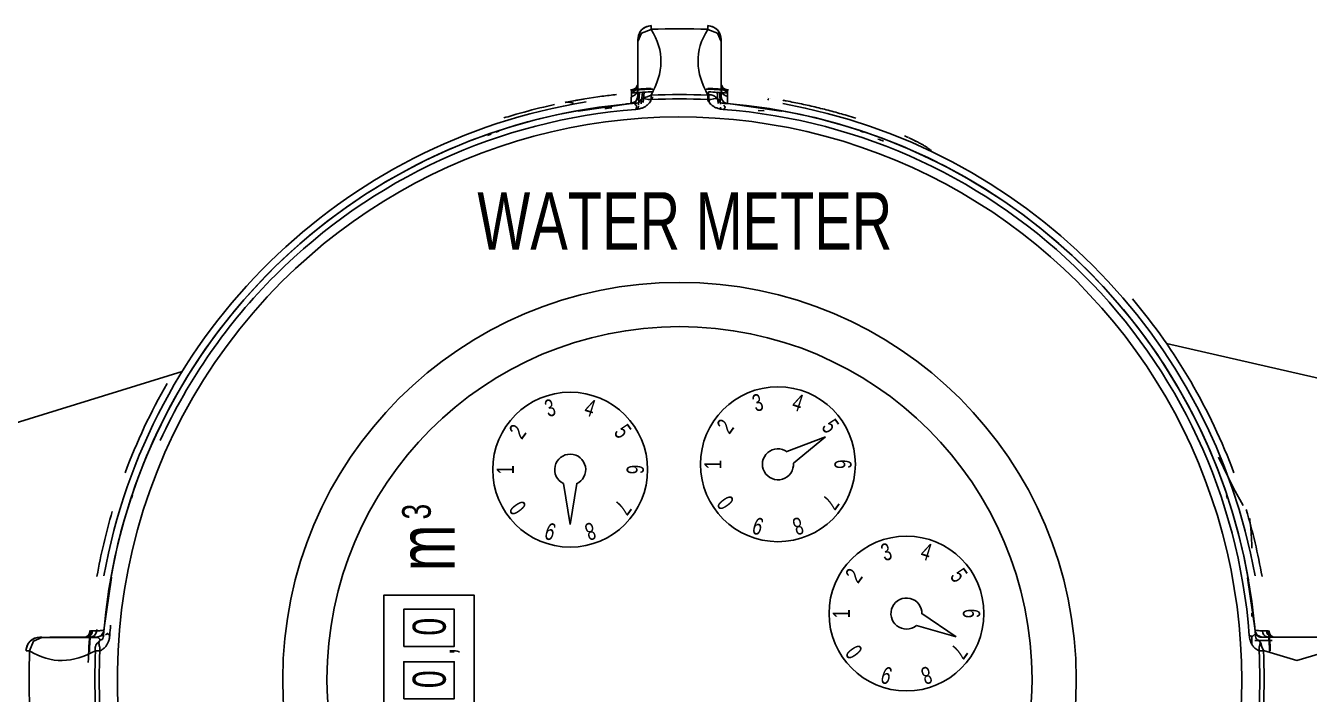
# Model space of a CAD drawing. Header units: millimetres. Extents: x 1218 to 72853, y -34712 to 16286.
# Drawn here: x 31540.5 to 31662.1, y 6736.6 to 6800 of the extents above; entities that cross this region are included whole.
import ezdxf

# ---------------------------------------------------------------- set-up
doc = ezdxf.new("R2010")
doc.units = ezdxf.units.MM
doc.set_wipeout_variables(frame=1)
doc.styles.get("Standard").update_dxf_attribs({"font": 'arial.ttf'})

# ---------------------------------------------------------------- blocks, each defined once
blk = doc.blocks.new('DONGHO-D32 PPR')
at = {"color": 8}
blk.add_wipeout([(2.64, -65.96), (-2.64, -65.96), (-3.57, -65.57), (-3.96, -64.64), (-3.96, -56.32), (-5.26, -55.48), (-12.02, -54.34), (-14.59, -53.79), (-16.24, -53.32), (-21.4, -51.46), (-25.91, -49.57), (-27.77, -47.97), (-30.64, -46.18), (-34.21, -43.61), (-37.23, -41.06), (-39.82, -38.55), (-41.41, -36.84), (-42.95, -36.04), (-48.12, -28.76), (-81.1, -18.67), (-82.78, -18.54), (-84.17, -19.43), (-84.7, -20.98), (-84.7, -22.09), (-85.57, -22.96), (-86.34, -26.24), (-88.68, -30.3), (-107.23, -29.83), (-109.31, -26.25), (-109.31, -18.05), (-140.05, -18), (-140.03, 18.07), (-109.31, 18.07), (-109.31, 26.24), (-106.97, 30.3), (-88.69, 30.31), (-86.35, 26.25), (-81.11, 18.66), (-47.13, 29.16), (-43.54, 34.3), (-39.82, 37.57), (-34.99, 42.99), (-30.45, 46.31), (-23.33, 50.28), (-18.9, 52.1), (-15.85, 53.43), (-10.01, 54.83), (-7.35, 55.25), (-4.65, 55.87), (-3.83, 61.15), (-2.93, 61.9), (2.94, 61.9), (3.83, 61.16), (4.65, 55.87), (11.57, 54.52), (16.7, 53.17), (21.52, 51.41), (33.87, 43.87), (38.3, 40.06), (42.95, 36.04), (46.15, 31.82), (103, 18.51), (105.2, 19.33), (106.14, 21.18), (106.14, 22.09), (107.02, 22.96), (107.78, 26.24), (110.13, 30.3), (128.4, 30.31), (130.75, 26.25), (130.75, 18.04), (161.49, 18.15), (161.49, -18.07), (130.75, -18.04), (130.75, -26.24), (128.41, -30.3), (110.13, -30.31), (107.79, -26.25), (107.79, -22.35), (107.1, -23.04), (106.15, -22.09), (106.1, -20.88), (105.48, -19.59), (104.5, -18.91), (103.39, -18.74), (102.89, -18.83), (44.91, -32.48), (42.64, -35.41), (39.96, -38.41), (37.27, -41.02), (34.52, -43.36), (31.6, -45.54), (28.92, -47.28), (25.83, -49.38), (20.39, -51.54), (14.93, -53.7), (8.82, -55.03), (4.35, -55.7), (3.96, -64.46), (3.57, -65.57)], dxfattribs=at)
for p, q in [((2.7, 61.92), (2.7, 61.94)), ((-3.96, 56.32), (-3.96, 59.69)), ((-3.96, 56.26), (-3.96, 59.69)), ((3.96, 59.69), (3.96, 56.32)), ((3.96, 59.69), (3.96, 56.26)), ((-3.78, 55.6), (-3.89, 54.41)), ((-3.78, 55.6), (-3.36, 55.63)), ((-3.51, 55.62), (-3.63, 54.54)), ((-3.51, 55.62), (-3.36, 55.63)), ((-3.36, 55.63), (-3.44, 54.65)), ((-2.69, 55.35), (-2.67, 54.93)), ((-2.57, 55.19), (-2.58, 54.94)), ((2.69, 55.35), (2.67, 54.93)), ((2.81, 54.69), (2.76, 55.66)), ((3.58, 55.62), (3.66, 54.56)), ((3.58, 55.62), (3.78, 55.6)), ((3.78, 55.6), (3.88, 54.5)), ((-10.56, 54.69), (-10.85, 54.66)), ((-10.85, 54.66), (-10.56, 54.69)), ((-9.61, 53.83), (-4.59, 54.56)), ((-3.9, 54.3), (-3.92, 54.04)), ((3.9, 54.22), (3.92, 53.98)), ((4.62, 54.56), (9.66, 53.82)), ((4.62, 54.56), (9.64, 53.83)), ((8.03, 53.87), (7.45, 53.91)), ((-17.41, 51.85), (-17.13, 51.94)), ((-17.18, 51.93), (-17.41, 51.86)), ((17.15, 51.93), (17.43, 51.84)), ((17.18, 51.93), (17.44, 51.84)), ((-51.84, 17.44), (-51.93, 17.18)), ((-51.93, 17.15), (-51.84, 17.43)), ((51.85, 17.41), (51.94, 17.13)), ((51.86, 17.41), (51.93, 17.18)), ((-53.82, 9.66), (-54.56, 4.62)), ((-54.56, 4.62), (-53.83, 9.64)), ((53.83, 9.61), (54.56, 4.59)), ((-59.69, 3.96), (-56.32, 3.96)), ((-56.26, 3.96), (-59.69, 3.96)), ((-54.58, 4.18), (-54.54, 4.24)), ((56.26, 3.96), (59.69, 3.96)), ((56.32, 3.96), (59.69, 3.96)), ((-55.35, 2.69), (-54.93, 2.67)), ((54.24, 3.64), (54.25, 3.31)), ((55.35, 2.69), (54.93, 2.67))]:
    blk.add_line(p, q, dxfattribs=at)
for p, q in [((102.89, 18.83), (46.15, 31.82)), ((-81.09, 18.65), (-47.13, 29.16)), ((10.16, 21.56), (13.84, 22.96)), ((10.79, 20.47), (13.84, 22.96)), ((-10.98, 18.53), (-10.36, 14.65)), ((-9.73, 18.53), (-10.36, 14.65)), ((22.98, 6.22), (26.23, 4.01)), ((22.45, 5.08), (26.23, 4.01))]:
    blk.add_line(p, q)
at = {"color": 8, "flags": 128}
for points in [[(-2.7, 61.94), (-2.93, 61.9), (-3.14, 61.83), (-3.32, 61.75), (-3.59, 61.53), (-3.75, 61.33), (-3.9, 60.97), (-3.95, 60.62)], [(-3.95, 60.62), (-3.89, 61.02), (-3.72, 61.38), (-3.44, 61.66), (-3.09, 61.85), (-2.7, 61.94)], [(-3.95, 60.45), (-3.59, 61.24), (-2.69, 61.59)], [(2.69, 61.59), (2.69, 61.71), (2.69, 61.81), (2.7, 61.88)], [(3.95, 60.45), (3.59, 61.24), (2.69, 61.59)], [(3.95, 60.63), (3.93, 60.86), (3.87, 61.07), (3.79, 61.25), (3.59, 61.54), (3.39, 61.7), (3.22, 61.8), (2.94, 61.9), (2.7, 61.94)], [(2.7, 61.94), (3.09, 61.85), (3.44, 61.66), (3.71, 61.38), (3.88, 61.02), (3.95, 60.63)], [(-3.95, 60.45), (-3.95, 60.51), (-3.95, 60.56), (-3.95, 60.6), (-3.95, 60.62), (-3.95, 60.62)], [(-3.95, 60.45), (-3.95, 59.37), (-3.95, 58.33), (-3.95, 57.3), (-3.95, 56.27), (-3.95, 55.21)], [(3.96, 55.21), (3.96, 56.2), (3.96, 57.21), (3.96, 58.25), (3.96, 59.33), (3.96, 60.45)], [(-3.99, 56.29), (-4.13, 56.02), (-4.56, 55.81)], [(-4.01, 56.05), (-3.99, 56.11), (-3.97, 56.25)], [(-3.96, 55.89), (-3.96, 55.97), (-3.96, 56.04), (-3.96, 56.11), (-3.96, 56.19), (-3.96, 56.26)], [(3.96, 56.26), (3.96, 56.19), (3.96, 56.11), (3.96, 56.04), (3.96, 55.97), (3.96, 55.89)], [(4.56, 55.81), (4.13, 56.02), (3.98, 56.3)], [(4.01, 56.05), (4.13, 55.84), (4.56, 55.64)], [(-4.61, 54.57), (-4.59, 54.77), (-4.58, 54.96), (-4.57, 55.11), (-4.56, 55.2), (-4.56, 55.25)], [(-4.56, 55.81), (-4.56, 55.76), (-4.56, 55.72), (-4.56, 55.68), (-4.56, 55.63)], [(-4.56, 55.63), (-4.56, 55.55), (-4.56, 55.47), (-4.56, 55.4), (-4.56, 55.32), (-4.56, 55.24)], [(-4.56, 54.56), (-4.37, 54.6), (-4.2, 54.7), (-4.07, 54.84), (-3.99, 55.01), (-3.97, 55.2)], [(-3.96, 55.19), (-4.15, 54.74), (-4.54, 54.56)], [(-2.7, 55.34), (-3.05, 55.2), (-3.41, 55.09), (-3.69, 54.9)], [(-3.69, 54.9), (-3.48, 55.02), (-3.25, 55.01), (-2.98, 54.94), (-2.68, 54.93)], [(2.67, 54.93), (2.98, 54.94), (3.25, 55.01), (3.48, 55.02), (3.69, 54.9)], [(3.96, 55.2), (3.99, 55.01), (4.07, 54.84), (4.2, 54.7), (4.36, 54.6), (4.55, 54.56)], [(4.51, 55.25), (4.4, 55.28), (4.17, 55.41)], [(4.55, 55.25), (4.56, 55.21), (4.55, 55.11), (4.55, 54.96), (4.55, 54.77), (4.55, 54.57)], [(4.56, 55.63), (4.56, 55.69), (4.56, 55.75), (4.56, 55.81)], [(4.56, 55.24), (4.56, 55.32), (4.56, 55.4), (4.56, 55.47), (4.56, 55.55), (4.56, 55.63)], [(-54.58, 4.18), (-54.37, 6.35), (-54.08, 8.52), (-53.69, 10.68), (-53.22, 12.82), (-52.67, 14.94), (-52.03, 17.03), (-51.3, 19.1), (-50.5, 21.13), (-49.61, 23.14), (-48.65, 25.1), (-47.61, 27.03), (-46.49, 28.91), (-45.29, 30.75), (-44.03, 32.53), (-42.69, 34.27), (-41.29, 35.95), (-39.82, 37.57), (-38.28, 39.13), (-36.69, 40.63), (-35.03, 42.07), (-33.32, 43.43), (-31.56, 44.73), (-29.75, 45.96), (-27.88, 47.11), (-25.98, 48.19), (-24.03, 49.19), (-22.04, 50.11), (-20.02, 50.95), (-17.97, 51.71), (-15.89, 52.39), (-13.78, 52.98), (-11.65, 53.49), (-9.5, 53.91), (-7.34, 54.25), (-5.16, 54.5), (-4.18, 54.58)], [(4.18, 54.58), (6.35, 54.37), (8.52, 54.08), (10.68, 53.69), (12.82, 53.22), (14.94, 52.67), (17.03, 52.03), (19.1, 51.3), (21.13, 50.5), (23.14, 49.61), (25.1, 48.65), (27.03, 47.61), (28.91, 46.49), (30.75, 45.29), (32.53, 44.03), (34.27, 42.69), (35.95, 41.29), (37.57, 39.82), (39.13, 38.28), (40.63, 36.69), (42.07, 35.03), (43.43, 33.32), (44.73, 31.56), (45.96, 29.75)], [(45.96, 29.75), (47.11, 27.88), (48.19, 25.98), (49.19, 24.03), (50.11, 22.04), (50.95, 20.02), (51.71, 17.97), (52.39, 15.89), (52.98, 13.78), (53.49, 11.65), (53.91, 9.5), (54.25, 7.34), (54.5, 5.16), (54.58, 4.18)], [(53.43, 16.45), (52.51, 18.11), (51.08, 21.04)], [(-60.63, 3.95), (-60.86, 3.93), (-61.07, 3.87), (-61.25, 3.79), (-61.54, 3.59), (-61.7, 3.39), (-61.8, 3.22), (-61.9, 2.94), (-61.94, 2.7)], [(-60.45, 3.95), (-61.24, 3.59), (-61.59, 2.69)], [(-55.21, 3.95), (-56.2, 3.95), (-57.21, 3.95), (-58.25, 3.95), (-59.33, 3.95), (-60.45, 3.95)], [(-55.81, 4.56), (-56.02, 4.13), (-56.3, 3.98)], [(-56.26, 3.96), (-56.19, 3.96), (-56.11, 3.96), (-56.04, 3.96), (-55.97, 3.96), (-55.89, 3.96)], [(-55.63, 4.56), (-55.65, 4.56), (-55.67, 4.56), (-55.69, 4.56), (-55.71, 4.56), (-55.73, 4.56), (-55.75, 4.56), (-55.77, 4.56), (-55.79, 4.56), (-55.81, 4.56)], [(-55.24, 4.56), (-55.32, 4.56), (-55.4, 4.56), (-55.47, 4.56), (-55.55, 4.56), (-55.63, 4.56)], [(-55.25, 4.51), (-55.28, 4.4), (-55.41, 4.17)], [(-54.57, 4.51), (-54.81, 4.11), (-55.21, 3.96)], [(-55.2, 3.96), (-54.76, 4.13), (-54.56, 4.55)], [(-54.41, 4.19), (-54.21, 4.32), (-54, 4.13)], [(55.19, 3.96), (54.74, 4.15), (54.56, 4.54)], [(55.34, 2.7), (55.2, 3.05), (55.09, 3.41), (54.9, 3.69)], [(55.88, 3.97), (55.84, 3.97), (55.75, 3.97), (55.61, 3.97), (55.43, 3.97), (55.21, 3.97)], [(60.45, 3.96), (59.37, 3.96), (58.33, 3.96), (57.3, 3.96), (56.27, 3.96), (55.21, 3.96)], [(55.63, 4.56), (55.55, 4.56), (55.47, 4.56), (55.4, 4.56), (55.32, 4.56), (55.24, 4.56)], [(55.25, 4.56), (55.29, 4.36), (55.39, 4.2), (55.52, 4.08), (55.69, 4), (55.88, 3.97)], [(55.81, 4.56), (55.76, 4.56), (55.72, 4.56), (55.68, 4.56), (55.63, 4.56)], [(55.81, 4.56), (56.02, 4.13), (56.31, 3.98)], [(55.89, 3.96), (55.97, 3.96), (56.04, 3.96), (56.11, 3.96), (56.19, 3.96), (56.26, 3.96)], [(56.16, 3.64), (55.93, 3.64), (54.54, 3.64)], [(61.59, 2.69), (58.5, 1.76), (55.35, 2.71)]]:
    blk.add_lwpolyline(points, dxfattribs=at)
for points in [[(-19.47, -15.78), (-28.02, -15.78), (-28.02, 7.96), (-19.47, 7.96)], [(-26.14, 3.1), (-21.35, 3.1), (-21.35, 6.61), (-26.14, 6.61)], [(-26.14, -1.87), (-21.35, -1.87), (-21.35, 1.64), (-26.14, 1.64)]]:
    blk.add_lwpolyline(points, close=True)
for centre, radius in [((0, 0), 37.6), ((-10.36, 19.85), 7.34), ((9.33, 20.36), 7.34), ((21.51, 6.21), 7.34)]:
    blk.add_circle(centre, radius)
at = {"color": 8}
for centre, radius, start, end in [((0, 0), 61.65, 87.502, 92.5), ((0, 0), 56.06, 92.7333, 94.76), ((0, 0), 56.06, 85.2402, 87.2682), ((0, 0), 55.73, 97.5779, 100.9206), ((0, 0), 55.73, 99.4031, 100.9206), ((0, 0), 55.73, 96.143, 97.5769), ((0, 0), 55.99, 92.5815, 94.6754), ((0, 0), 55.73, 93.9277, 94.6977), ((0, 0), 55.41, 87.2145, 92.7875), ((0, 0), 55, 87.2145, 92.7875), ((0, 0), 55.99, 85.3265, 87.4205), ((0, 0), 55.73, 85.3045, 86.3144), ((0, 0), 55.73, 79.5442, 79.8817), ((0, 0), 55.73, 78.0208, 79.5433), ((0, 0), 55.42, 99.1712, 169.8244), ((0, 0), 54.74, 94.3762, 170.1033), ((0, 0), 54.16, 94.3762, 135.001), ((0, 0), 54.16, 4.3762, 85.6258), ((0, 0), 54.74, 9.8988, 80.1032), ((0, 0), 55.42, 10.1828, 79.8244), ((0, 0), 55.73, 76.4967, 78.019), ((0, 0), 55.73, 74.9726, 76.4947), ((0, 0), 55.73, 73.4486, 74.9703), ((0, 0), 55.73, 72.5635, 73.446), ((0, 0), 55.73, 67.0689, 67.5052), ((0, 0), 54.16, 135.001, 155.3134), ((0, 0), 56.06, 20.393, 40.001), ((0, 0), 56.06, 150.001, 159.5877), ((0, 0), 56.06, 163.5325, 170.001), ((0, 0), 56.06, 10.001, 16.6502), ((0, 0), 54.16, 174.5817, 175.6258), ((-60.62, 2.64), 1.32, 90.001, 177.5091), ((0, 0), 56.06, 175.3049, 178.3791), ((0, 0), 55.99, 175.3265, 177.4059), ((0, 0), 55.42, 175.122, 175.279), ((0, 0), 55.99, 2.5961, 4.6754), ((0, 0), 56.06, 4.3381, 4.6804), ((0, 0), 56.06, 2.7519, 4.2512), ((0, 0), 61.65, 177.502, 182.5), ((0, 0), 55.41, 177.2145, 182.7875), ((0, 0), 55, 177.2145, 182.7875), ((0, 0), 55, 357.2145, 2.7875), ((0, 0), 55.41, 357.2145, 2.7875)]:
    blk.add_arc(centre, radius, start, end, dxfattribs=at)
for centre, radius, start, end in [((0, 0), 53.28, 315.001, 135.001), ((0, 0), 53.28, 135.001, 270.001), ((0, 0), 33.41, 0.0011, 180.0011), ((-10.36, 19.85), 1.47, 293.3825, 244.5798), ((9.33, 20.36), 1.47, 53.3825, 4.5798), ((21.51, 6.21), 1.47, 358.3825, 309.5798), ((0, 0), 33.41, 180.0011, 0.0011)]:
    blk.add_arc(centre, radius, start, end)
at = {"color": 8, "extrusion": (0, 0, -1)}
for centre, major_axis, ratio, start_param, end_param in [((-4.62, 56.29), (0.66, 0), 0.999402, 0.351981, 1.489022), ((-5.81, -43.3), (12.89, 98.57), 0.74033, 6.141459, 6.151792), ((5.82, -43.25), (12.88, -98.52), 0.740151, 3.275133, 3.286229), ((56.29, 4.62), (0, -0.66), 0.999402, 0.351981, 1.489022)]:
    blk.add_ellipse(centre, major_axis=major_axis, ratio=ratio, start_param=start_param, end_param=end_param, dxfattribs=at)
at = {"color": 8}
for points, knots in [([(-2.69, 61.59), (-2.69, 61.68), (-2.7, 61.87), (-2.7, 61.94), (-2.7, 61.94)], [0, 0, 0, 0, 0.4, 0.9997536, 0.9997536, 0.9997536, 0.9997536]), ([(3.96, 60.45), (3.96, 60.49), (3.96, 60.59), (3.96, 60.62), (3.96, 60.62)], [0, 0, 0, 0, 0.4, 0.9996891, 0.9996891, 0.9996891, 0.9996891]), ([(3.96, 56.32), (3.96, 56.24), (3.98, 56.11), (3.99, 56.07), (4, 56.06)], [0.0000075, 0.0000075, 0.0000075, 0.0000075, 0.5, 1, 1, 1, 1]), ([(-3.97, 55.21), (-3.97, 55.14), (-3.99, 55.02), (-4.08, 54.83), (-4.29, 54.68), (-4.51, 54.6), (-4.61, 54.57)], [0, 0, 0, 0, 0.2, 0.4, 0.7, 1, 1, 1, 1]), ([(-3.97, 55.89), (-3.97, 55.79), (-4.02, 55.59), (-4.2, 55.35), (-4.42, 55.26), (-4.56, 55.25)], [0, 0, 0, 0, 0.3, 0.6, 1, 1, 1, 1]), ([(-3.69, 54.9), (-3.68, 54.84), (-3.72, 54.73), (-3.89, 54.63), (-4.08, 54.59), (-4.18, 54.58)], [-1, -1, -1, -1, -0.65, -0.3, 0, 0, 0, 0]), ([(-4.13, 54), (-3.97, 54.01), (-3.72, 54.06), (-3.41, 54.18), (-3.15, 54.32), (-2.88, 54.56), (-2.74, 54.78), (-2.67, 54.93)], [0, 0, 0, 0, 0.2, 0.35, 0.5, 0.7, 1, 1, 1, 1]), ([(-3.96, 55.21), (-3.96, 55.37), (-3.96, 55.61), (-3.96, 55.83), (-3.96, 55.89), (-3.96, 55.89)], [0, 0, 0, 0, 0.4, 0.7, 1, 1, 1, 1]), ([(2.67, 54.93), (2.7, 54.85), (2.78, 54.71), (2.94, 54.51), (3.14, 54.33), (3.38, 54.19), (3.64, 54.09), (3.89, 54.03), (4.05, 54.01), (4.13, 54)], [0, 0, 0, 0, 0.2, 0.35, 0.5, 0.65, 0.8, 0.9, 1, 1, 1, 1]), ([(3.69, 54.9), (3.63, 54.97), (3.51, 55.09), (3.31, 55.25), (3.1, 55.36), (2.89, 55.4), (2.75, 55.38), (2.69, 55.35)], [-1, -1, -1, -1, -0.75, -0.5625, -0.375, -0.1875, 0, 0, 0, 0]), ([(3.69, 54.9), (3.68, 54.86), (3.7, 54.76), (3.87, 54.63), (4.07, 54.59), (4.18, 54.58)], [0, 0, 0, 0, 0.3, 0.7, 1, 1, 1, 1]), ([(3.96, 55.2), (3.96, 55.15), (3.94, 55.07), (3.86, 54.99), (3.79, 54.94), (3.73, 54.91), (3.7, 54.89)], [-1, -1, -1, -1, -0.6, -0.4, -0.2, 0, 0, 0, 0]), ([(3.96, 55.89), (3.96, 55.89), (3.96, 55.81), (3.96, 55.55), (3.96, 55.33), (3.96, 55.21)], [0, 0, 0, 0, 0.4, 0.7, 1, 1, 1, 1]), ([(3.97, 55.88), (3.97, 55.81), (4, 55.64), (4.11, 55.44), (4.39, 55.26), (4.54, 55.25), (4.55, 55.25)], [0, 0, 0, 0, 0.21875, 0.4375, 0.625, 1, 1, 1, 1]), ([(-11.86, 54.46), (-12.2, 54.38), (-13.54, 54.08), (-14.86, 53.72), (-15.85, 53.43)], [0.2, 0.2, 0.2, 0.2, 0.4, 1, 1, 1, 1]), ([(4.13, 54), (4.21, 54.04), (4.33, 54.14), (4.33, 54.28), (4.2, 54.37), (4.19, 54.4), (4.19, 54.41)], [0, 0, 0, 0, 0.15625, 0.34375, 0.4921875, 0.5, 0.5, 0.5, 0.5]), ([(4.24, 54.54), (4.24, 54.54), (4.24, 54.57), (4.21, 54.58), (4.18, 54.58)], [0.75, 0.75, 0.75, 0.75, 0.8125, 0.9999813, 0.9999813, 0.9999813, 0.9999813]), ([(23.89, 50.09), (23.83, 50.13), (23.72, 50.21), (23.55, 50.33), (23.37, 50.45), (23.2, 50.56), (23.02, 50.66), (22.78, 50.8), (22.35, 51.03), (21.97, 51.21), (21.72, 51.32)], [0.4, 0.4, 0.4, 0.4, 0.45, 0.5, 0.55, 0.6, 0.65, 0.7, 0.8, 1, 1, 1, 1]), ([(54.25, 12.4), (54.24, 12.5), (54.24, 12.77), (54.22, 13.22), (54.19, 13.65), (54.17, 13.98), (54.15, 14.27), (54.12, 14.56), (54.08, 14.85), (54.06, 15.06), (54.04, 15.18), (54.04, 15.22)], [-0.8772118, -0.8772118, -0.8772118, -0.8772118, -0.85, -0.8, -0.75, -0.725, -0.7, -0.6625, -0.6375, -0.6125, -0.6002909, -0.6002909, -0.6002909, -0.6002909]), ([(-60.45, 3.96), (-60.49, 3.96), (-60.59, 3.96), (-60.62, 3.96), (-60.62, 3.96)], [0, 0, 0, 0, 0.4, 0.9996891, 0.9996891, 0.9996891, 0.9996891]), ([(-56.32, 3.96), (-56.24, 3.96), (-56.11, 3.98), (-56.07, 3.99), (-56.06, 4)], [0.0000075, 0.0000075, 0.0000075, 0.0000075, 0.5, 1, 1, 1, 1]), ([(-55.63, 4.56), (-55.64, 4.46), (-55.7, 4.29), (-55.89, 4.06), (-56.02, 4.01), (-56.06, 4)], [0, 0, 0, 0, 0.25, 0.5, 1, 1, 1, 1]), ([(-55.25, 4.55), (-55.25, 4.54), (-55.26, 4.39), (-55.44, 4.12), (-55.63, 4), (-55.8, 3.97), (-55.89, 3.96)], [0, 0, 0, 0, 0.375, 0.5625, 0.75, 1, 1, 1, 1]), ([(-55.89, 3.96), (-55.89, 3.96), (-55.81, 3.96), (-55.55, 3.96), (-55.33, 3.96), (-55.21, 3.96)], [0, 0, 0, 0, 0.4, 0.7, 1, 1, 1, 1]), ([(-54.9, 3.69), (-54.97, 3.63), (-55.09, 3.51), (-55.25, 3.31), (-55.36, 3.1), (-55.4, 2.89), (-55.38, 2.75), (-55.35, 2.69)], [-1, -1, -1, -1, -0.75, -0.5625, -0.375, -0.1875, 0, 0, 0, 0]), ([(-54.57, 4.62), (-54.71, 4.6), (-55.05, 4.58), (-55.23, 4.56), (-55.24, 4.56)], [0, 0, 0, 0, 0.4, 1, 1, 1, 1]), ([(-54.9, 3.68), (-54.93, 3.75), (-54.98, 3.82), (-55.07, 3.9), (-55.13, 3.94), (-55.18, 3.95), (-55.21, 3.95)], [-1, -1, -1, -1, -0.6, -0.4, -0.2, 0, 0, 0, 0]), ([(-54.9, 3.69), (-54.94, 3.64), (-55.01, 3.53), (-55.03, 3.37), (-55, 3.19), (-54.93, 2.99), (-54.94, 2.8), (-54.93, 2.67)], [0, 0, 0, 0, 0.1875, 0.375, 0.5625, 0.734375, 1, 1, 1, 1]), ([(-54.93, 2.67), (-54.83, 2.72), (-54.64, 2.83), (-54.42, 3.02), (-54.26, 3.25), (-54.14, 3.5), (-54.04, 3.79), (-54.01, 4.01), (-54, 4.13)], [0, 0, 0, 0, 0.2, 0.4, 0.55, 0.7, 0.85, 1, 1, 1, 1]), ([(-54.59, 4.17), (-54.59, 4.09), (-54.62, 3.92), (-54.73, 3.73), (-54.83, 3.7), (-54.89, 3.7)], [0, 0, 0, 0, 0.25, 0.6, 1, 1, 1, 1]), ([(-54.58, 4.18), (-54.58, 4.27), (-54.57, 4.41), (-54.56, 4.53), (-54.55, 4.56), (-54.55, 4.56)], [0, 0, 0, 0, 0.4, 0.7, 1, 1, 1, 1]), ([(54, 4.13), (54.01, 3.97), (54.06, 3.72), (54.18, 3.41), (54.32, 3.15), (54.56, 2.88), (54.78, 2.74), (54.93, 2.67)], [0, 0, 0, 0, 0.2, 0.35, 0.5, 0.7, 1, 1, 1, 1]), ([(54.55, 4.56), (54.56, 4.47), (54.6, 4.35), (54.68, 4.23), (54.75, 4.14), (54.84, 4.07), (54.97, 4), (55.08, 3.97), (55.18, 3.96), (55.21, 3.96)], [-1, -1, -1, -1, -0.725, -0.6375, -0.55, -0.35, -0.275, -0.1, 0, 0, 0, 0]), ([(54.56, 4.54), (54.56, 4.47), (54.6, 4.33), (54.71, 4.16), (54.89, 4.02), (55.09, 3.96), (55.19, 3.96)], [0, 0, 0, 0, 0.2, 0.4, 0.65, 1, 1, 1, 1]), ([(55.24, 4.56), (55.23, 4.56), (55.14, 4.57), (54.88, 4.59), (54.67, 4.61), (54.57, 4.62)], [0, 0, 0, 0, 0.4, 0.7, 1, 1, 1, 1]), ([(54.9, 3.69), (54.84, 3.68), (54.73, 3.72), (54.63, 3.89), (54.59, 4.08), (54.58, 4.18)], [-1, -1, -1, -1, -0.65, -0.3, 0, 0, 0, 0]), ([(54.93, 2.67), (54.93, 2.76), (54.93, 2.91), (54.97, 3.11), (55.02, 3.29), (55.04, 3.48), (54.96, 3.62), (54.9, 3.69)], [0, 0, 0, 0, 0.1875, 0.375, 0.53125, 0.71875, 1, 1, 1, 1]), ([(-61.93, 2.69), (-61.92, 2.69), (-61.86, 2.69), (-61.73, 2.69), (-61.59, 2.69)], [0.2, 0.2, 0.2, 0.2, 0.4, 1, 1, 1, 1])]:
    blk.add_open_spline(points, degree=3, knots=knots, dxfattribs=at)
for points in [[(-2.69, 61.59), (-2.04, 60.58), (-1.45, 58.5), (-2.11, 56.41), (-2.69, 55.35)], [(2.69, 55.35), (2.11, 56.41), (1.45, 58.5), (2.03, 60.58), (2.69, 61.59)], [(-4, 56.06), (-4, 56.06), (-3.99, 56.09), (-3.97, 56.17), (-3.96, 56.27), (-3.96, 56.32)], [(4, 56.06), (4, 56.06), (3.99, 56.1), (3.97, 56.2), (3.96, 56.26)], [(3.96, 55.21), (3.96, 55.14), (3.98, 54.99), (4.09, 54.79), (4.27, 54.63), (4.43, 54.57), (4.51, 54.56)], [(8.33, 55.11), (8.33, 55.11), (8.33, 55.11), (8.33, 55.11)], [(8.37, 54.88), (8.39, 54.91), (8.42, 54.97), (8.44, 55.01), (8.46, 55.02)], [(8.65, 55.05), (8.65, 55.05), (8.65, 55.05), (8.65, 55.05)], [(-10.04, 54.57), (-10.08, 54.59), (-10.17, 54.62), (-10.3, 54.66), (-10.43, 54.68), (-10.55, 54.69), (-10.7, 54.69), (-10.8, 54.68), (-10.85, 54.67)], [(-10.56, 54.69), (-10.65, 54.69), (-10.75, 54.69), (-10.85, 54.67)], [(-6.41, 54.16), (-6.63, 54.13), (-6.85, 54.1), (-7.07, 54.07)], [(-4.18, 54.58), (-4.7, 54.54), (-5.29, 54.49), (-4.96, 54.52), (-4.56, 54.55)], [(-4.18, 54.58), (-4.2, 54.58), (-4.24, 54.57), (-4.25, 54.51), (-4.15, 54.43), (-4.05, 54.33), (-4.06, 54.18), (-4.1, 54.06), (-4.13, 54)], [(4.18, 54.58), (4.22, 54.58), (4.3, 54.57), (4.41, 54.57), (4.49, 54.56), (4.55, 54.55), (4.56, 54.55), (4.56, 54.55)], [(-15.85, 53.43), (-16.12, 53.35), (-16.38, 53.27), (-16.65, 53.19)], [(-17.85, 51.65), (-17.97, 51.61), (-18.09, 51.56), (-18.21, 51.52)], [(19.35, 50.99), (19.18, 51.06), (18.99, 51.13), (18.81, 51.19)], [(22.43, 50.96), (22.34, 51.01), (22.25, 51.06), (22.15, 51.1)], [(54.24, 6.26), (54.24, 6.15), (54.24, 6.04), (54.24, 5.94)], [(54.58, 4.18), (54.54, 4.7), (54.49, 5.29), (54.52, 4.96), (54.55, 4.56)], [(-56.06, 4), (-56.06, 4), (-56.1, 3.99), (-56.2, 3.97), (-56.26, 3.96)], [(54.58, 4.18), (54.58, 4.2), (54.57, 4.24), (54.51, 4.25), (54.44, 4.15), (54.33, 4.05), (54.19, 4.07), (54.06, 4.1), (54, 4.13)], [(54.24, 4.09), (54.24, 3.94), (54.24, 3.79), (54.24, 3.64)], [(56.06, 4), (56.06, 4), (56.09, 3.99), (56.17, 3.97), (56.27, 3.96), (56.32, 3.96)], [(56.26, 3.96), (56.2, 3.97), (56.1, 3.99), (56.06, 4), (56.06, 4)], [(-55.35, 2.69), (-56.41, 2.11), (-58.5, 1.45), (-60.58, 2.03), (-61.59, 2.69)]]:
    blk.add_open_spline(points, degree=3, dxfattribs=at)
at = {"color": 8, "width": 0.7}
blk.add_text('WATER METER', height=5.4437, rotation=0.001, dxfattribs=at).set_placement((-19.16, 40.71))
at = {"width": 0.7}
for s, height, rotation, p in [('3', 1.63, 18.001, (7.24, 25.3)), ('4', 1.63, 342.001, (10.55, 25.58)), ('3', 1.63, 18.001, (-12.44, 24.8)), ('4', 1.63, 342.001, (-9.14, 25.08)), ('2', 1.63, 54.001, (4.73, 23.13)), ('5', 1.63, 306.001, (13.39, 23.87)), ('2', 1.63, 54.001, (-14.95, 22.63)), ('5', 1.63, 306.001, (-6.29, 23.37)), ('1', 1.63, 90.001, (3.98, 19.9)), ('6', 1.63, 270.001, (14.68, 20.81)), ('1', 1.63, 90.001, (-15.7, 19.4)), ('6', 1.63, 270.001, (-5.01, 20.31)), ('0', 1.63, 126.001, (5.27, 16.84)), ('7', 1.63, 234.001, (13.93, 17.58)), ('3', 2.72, 90.001, (-23.57, 15.13)), ('0', 1.63, 126.001, (-14.42, 16.34)), ('7', 1.63, 234.001, (-5.76, 17.08)), ('9', 1.63, 162.001, (-11.57, 14.62)), ('8', 1.63, 198.001, (-8.27, 14.91)), ('9', 1.63, 162.001, (8.11, 15.13)), ('8', 1.63, 198.001, (11.42, 15.41)), ('m', 5.44, 90.001, (-21.3, 10.22)), ('3', 1.63, 18.001, (19.43, 11.15)), ('4', 1.63, 342.001, (22.73, 11.44)), ('2', 1.63, 54.001, (16.92, 8.98)), ('5', 1.63, 306.001, (25.57, 9.72)), ('1', 1.63, 90.001, (16.16, 5.75)), ('6', 1.63, 270.001, (26.86, 6.66)), ('0', 3.14, 90.001, (-22.15, 4.11)), (',', 2.72, 90.001, (-21.35, 2.25)), ('0', 1.63, 126.001, (17.45, 2.69)), ('7', 1.63, 234.001, (26.11, 3.43)), ('0', 3.14, 90.001, (-22.15, -0.87)), ('9', 1.63, 162.001, (20.29, 0.98)), ('8', 1.63, 198.001, (23.6, 1.26))]:
    blk.add_text(s, height=height, rotation=rotation, dxfattribs=at).set_placement(p)
at = {"flags": 1}
for p in [(107.79, 0), (-86.34, -1.76)]:
    blk.add_attdef('AMC', p, '', height=0.5, dxfattribs=at)

msp = doc.modelspace()

# ---------------------------------------------------------------- block references
msp.add_blockref('DONGHO-D32 PPR', (31602.43, 6738.02))

doc.saveas('drawing.dxf')
